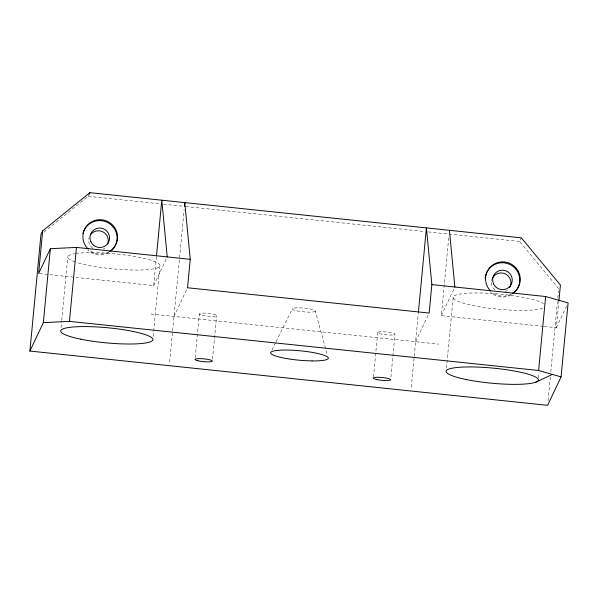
<?xml version="1.0" encoding="UTF-8"?>
<svg xmlns="http://www.w3.org/2000/svg" width="598" height="598" viewBox="0 0 598 598"><rect width="100%" height="100%" fill="white"/><g stroke="black" fill="none" stroke-linecap="round" stroke-linejoin="round"><path stroke-width="0.45" stroke-dasharray="2.99 2.24" d="M61.041 327.711L61.654 321.238M61.743 320.319L67.806 256.52M49.769 274.684L153.686 285.56L156.414 256.796M153.17 336.427L159.845 266.155M169.675 361.94L184.094 210.018M195.217 357.679L199.366 314.017M212.492 359.106L216.64 315.438M373.473 377.084L377.704 332.495M390.905 377.032L394.964 334.297A8.693 1.42 5.4 0 0 382.578 331.763A8.693 1.42 5.4 0 0 381.457 334.125A8.693 1.42 5.4 0 0 394.964 334.297M411.289 387.235L418.331 313.023M543.38 326.351L441.317 315.669L448.889 235.881M446.467 368.062L453.232 296.862M538.506 377.704L539.037 372.158M548.067 400.69L550.354 376.62M550.795 371.993L557.471 301.631M557.822 297.931L558.525 290.523M544.307 326.448L556.372 327.711L558.928 300.801M43.871 232.129L88.16 196.316L89.192 194.133M153.686 285.56L166.835 257.753M173.996 316.417L187.54 287.765M415.61 341.712L428.504 314.421M441.317 315.669L454.861 287.018M558.704 288.67L519.61 241.48L521.329 237.84M556.372 327.711L566.538 306.206M271.97 350.002L275.633 342.572M276.044 341.75L292.332 308.755M88.16 196.316L159.688 203.806M163.404 204.195L184.767 206.43M185.694 206.527L424.438 231.516M428.153 231.904L519.61 241.48M39.558 273.615L48.842 274.587M150.988 314.01L438.618 344.119M315.34 311.169A11.586 1.891 5.4 0 1 297.333 310.938A11.586 1.891 5.4 0 1 298.828 307.783A11.586 1.891 5.4 0 1 315.34 311.169L327.3 354.928M507.44 290.217A9.852 9.703 25.3 0 1 505.273 291.54M494.815 289.985A9.852 9.703 25.3 0 1 491.967 279.154M104.755 248.065A9.852 9.703 25.3 0 1 103.342 249.015M92.802 248.364A9.852 9.703 25.3 0 1 89.02 237.81M511.499 294.014A17.379 17.118 25.3 0 1 491.93 292.175M75.684 253.53A46.352 7.58 5.4 0 1 144.185 258.411A46.352 7.58 5.4 0 1 144.694 269.848A46.352 7.58 5.4 0 1 76.073 262.23M75.221 261.939A46.352 7.58 5.4 0 1 74.6 253.702M542.812 308.224A46.352 7.58 5.4 0 1 471.299 305.159A46.352 7.58 5.4 0 1 472.966 292.998A46.352 7.58 5.4 0 1 543.447 303.575M108.373 252.094A17.379 17.118 25.3 0 1 88.855 249.695M108.731 252.573A17.379 17.118 25.3 0 1 87.757 249.994M511.066 294.926A17.379 17.118 25.3 0 1 490.809 292.489M202.259 315.266A8.693 1.42 5.4 0 0 216.476 315.796A8.693 1.42 5.4 0 0 205.264 313.12A8.693 1.42 5.4 0 0 202.259 315.266"/><path stroke-width="0.9" d="M418.421 312.104L426.411 227.905L431.853 284.603L545.63 296.518L568.1 302.894L561.081 376.875L547.633 405.324L29.9 351.056L40.963 234.476L42.682 230.843L89.879 192.676L521.329 237.84L560.423 285.029L558.928 300.801M42.682 230.843L38.631 273.518L50.359 248.701L76.462 247.408L190.239 259.315L187.54 287.765L429.155 313.06L431.853 284.603M29.9 351.056L43.34 322.666L50.359 248.701M43.34 322.666L69.443 321.365L76.462 247.408M156.504 255.869L161.789 200.203L167.231 256.908M184.446 206.317L184.797 202.61L190.239 259.315M561.081 376.875L538.611 370.491L545.63 296.518M89.192 194.133L89.879 192.676M535.786 382.197L552.403 374.408M69.443 321.365L538.611 370.491M449.419 230.312L454.861 287.018M492.296 278.384A9.852 9.703 25.3 0 1 505.766 274.101A9.852 9.703 25.3 0 1 509.653 287.668M90.477 234.775A9.852 9.703 25.3 0 1 107.7 243.991M490.584 290.957A17.379 17.118 25.3 0 1 491.578 265.878A17.379 17.118 25.3 0 1 516.784 268.906A17.379 17.118 25.3 0 1 512.269 293.558M88.19 249.089A17.379 17.118 25.3 0 1 88.818 223.794A17.379 17.118 25.3 0 1 114.218 226.911A17.379 17.118 25.3 0 1 109.157 251.668M82.958 233.444A17.379 17.118 25.3 0 1 108.941 223.308A17.379 17.118 25.3 0 1 110.944 251.033M485.74 275.215A17.379 17.118 25.3 0 1 511.193 265.191A17.379 17.118 25.3 0 1 514.669 292.25M485.157 278.75A17.379 17.118 25.3 0 1 485.524 276.082M312.029 360.923L304.883 360.654A28.973 4.732 5.4 0 1 271.559 351.729A28.973 4.732 5.4 0 1 317.77 353.493A28.973 4.732 5.4 0 1 312.029 360.923M197.938 360.788A8.693 1.42 5.4 0 0 212.155 361.319A8.693 1.42 5.4 0 0 200.943 358.643A8.693 1.42 5.4 0 0 197.938 360.788M377.136 379.648A8.693 1.42 5.4 0 0 390.644 379.82A8.693 1.42 5.4 0 0 378.257 377.286A8.693 1.42 5.4 0 0 377.136 379.648M80.812 339.193A46.352 7.58 5.4 0 0 152.819 340.127A46.352 7.58 5.4 0 0 86.77 326.598A46.352 7.58 5.4 0 0 80.812 339.193M466.238 379.543A46.352 7.58 5.4 0 0 538.245 380.478A46.352 7.58 5.4 0 0 472.196 366.948A46.352 7.58 5.4 0 0 466.238 379.543M493.537 283.871A9.852 9.703 25.3 0 0 510.475 285.642A9.852 9.703 25.3 0 0 503.381 270.244A9.852 9.703 25.3 0 0 493.537 283.871M90.851 241.719A9.852 9.703 25.3 0 0 107.79 243.491A9.852 9.703 25.3 0 0 100.696 228.1A9.852 9.703 25.3 0 0 90.851 241.719"/></g></svg>
